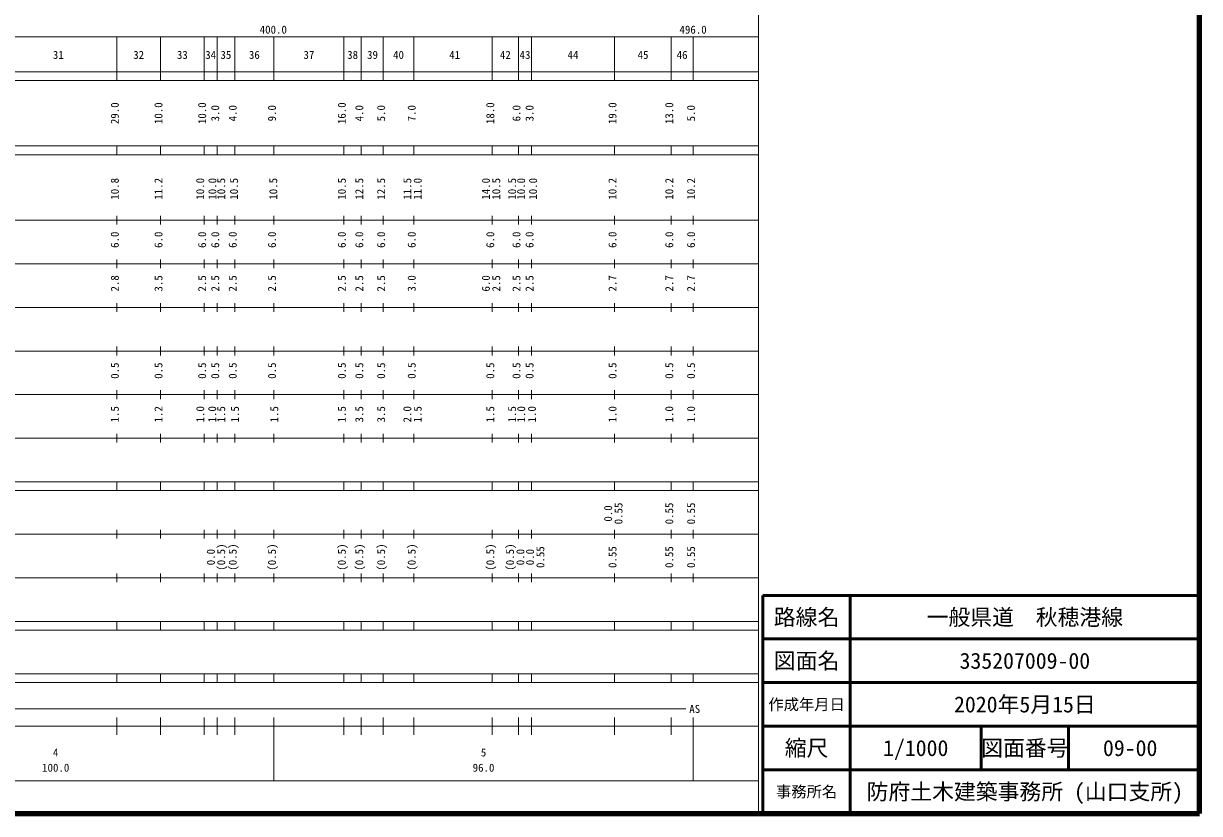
# Model space of a CAD drawing. Units: millimetres on the paper, enlarged 1000 times. Extents: x 40000 to 680000, y 20000 to 380000.
# Drawn here: x 410627 to 680000, y 20000 to 201065 of the extents above; entities that cross this region are included whole.
import ezdxf
from ezdxf.enums import TextEntityAlignment as Align

# ---------------------------------------------------------------- set-up
doc = ezdxf.new("R2010")
doc.units = ezdxf.units.MM
doc.header["$LTSCALE"] = 1000
for name, color, linetype, lineweight in [('M-TTL', 2, 'Continuous', 140), ('M-TTL-BAND', 7, 'Continuous', 13), ('M-TTL-FRAM', 2, 'Continuous', 50), ('M-TTL-LINE', 7, 'Continuous', 50)]:
    doc.layers.add(name, color=color, linetype=linetype, lineweight=lineweight)
doc.layers.add('M-TTL-TXT', color=7, linetype='Continuous')
doc.styles.add('ＭＳ ゴシック', font='')
doc.styles.get('ＭＳ ゴシック').set_extended_font_data('MS Gothic')

msp = doc.modelspace()

# ---------------------------------------------------------------- linework, layer by layer
at = {"layer": 'M-TTL'}
for p, q in [((680000, 20000), (680000, 380000)), ((40000, 20000), (680000, 20000))]:
    msp.add_line(p, q, dxfattribs=at)
at = {"layer": 'M-TTL-BAND'}
for p, q in [((579000, 20000), (579000, 370000)), ((68000, 198000), (579000, 198000)), ((432000, 188000), (432000, 198000)), ((442000, 188000), (442000, 198000)), ((452000, 188000), (452000, 198000)), ((455000, 188000), (455000, 198000)), ((459000, 188000), (459000, 198000)), ((468000, 188000), (468000, 198000)), ((484000, 188000), (484000, 198000)), ((488000, 188000), (488000, 198000)), ((493000, 188000), (493000, 198000)), ((500000, 188000), (500000, 198000)), ((518000, 188000), (518000, 198000)), ((524000, 188000), (524000, 198000)), ((527000, 188000), (527000, 198000)), ((546000, 188000), (546000, 198000)), ((559000, 188000), (559000, 198000)), ((564000, 188000), (564000, 198000)), ((40000, 190000), (579000, 190000)), ((40000, 188000), (579000, 188000)), ((40000, 173000), (579000, 173000)), ((432000, 171000), (432000, 173000)), ((442000, 171000), (442000, 173000)), ((452000, 171000), (452000, 173000)), ((455000, 171000), (455000, 173000)), ((459000, 171000), (459000, 173000)), ((468000, 171000), (468000, 173000)), ((484000, 171000), (484000, 173000)), ((488000, 171000), (488000, 173000)), ((493000, 171000), (493000, 173000)), ((500000, 171000), (500000, 173000)), ((518000, 171000), (518000, 173000)), ((524000, 171000), (524000, 173000)), ((527000, 171000), (527000, 173000)), ((546000, 171000), (546000, 173000)), ((559000, 171000), (559000, 173000)), ((564000, 171000), (564000, 173000)), ((40000, 171000), (579000, 171000)), ((432000, 155000), (432000, 157000)), ((442000, 155000), (442000, 157000)), ((452000, 155000), (452000, 157000)), ((455000, 155000), (455000, 157000)), ((459000, 155000), (459000, 157000)), ((468000, 155000), (468000, 157000)), ((484000, 155000), (484000, 157000)), ((488000, 155000), (488000, 157000)), ((493000, 155000), (493000, 157000)), ((500000, 155000), (500000, 157000)), ((518000, 155000), (518000, 157000)), ((524000, 155000), (524000, 157000)), ((527000, 155000), (527000, 157000)), ((546000, 155000), (546000, 157000)), ((559000, 155000), (559000, 157000)), ((564000, 155000), (564000, 157000)), ((40000, 156000), (579000, 156000)), ((46000, 146000), (579000, 146000)), ((432000, 145000), (432000, 147000)), ((442000, 145000), (442000, 147000)), ((452000, 145000), (452000, 147000)), ((455000, 145000), (455000, 147000)), ((459000, 145000), (459000, 147000)), ((468000, 145000), (468000, 147000)), ((484000, 145000), (484000, 147000)), ((488000, 145000), (488000, 147000)), ((493000, 145000), (493000, 147000)), ((500000, 145000), (500000, 147000)), ((518000, 145000), (518000, 147000)), ((524000, 145000), (524000, 147000)), ((527000, 145000), (527000, 147000)), ((546000, 145000), (546000, 147000)), ((559000, 145000), (559000, 147000)), ((564000, 145000), (564000, 147000)), ((52000, 136000), (579000, 136000)), ((432000, 135000), (432000, 137000)), ((442000, 135000), (442000, 137000)), ((452000, 135000), (452000, 137000)), ((455000, 135000), (455000, 137000)), ((459000, 135000), (459000, 137000)), ((468000, 135000), (468000, 137000)), ((484000, 135000), (484000, 137000)), ((488000, 135000), (488000, 137000)), ((493000, 135000), (493000, 137000)), ((500000, 135000), (500000, 137000)), ((518000, 135000), (518000, 137000)), ((524000, 135000), (524000, 137000)), ((527000, 135000), (527000, 137000)), ((546000, 135000), (546000, 137000)), ((559000, 135000), (559000, 137000)), ((564000, 135000), (564000, 137000)), ((432000, 125000), (432000, 127000)), ((442000, 125000), (442000, 127000)), ((452000, 125000), (452000, 127000)), ((455000, 125000), (455000, 127000)), ((459000, 125000), (459000, 127000)), ((468000, 125000), (468000, 127000)), ((484000, 125000), (484000, 127000)), ((488000, 125000), (488000, 127000)), ((493000, 125000), (493000, 127000)), ((500000, 125000), (500000, 127000)), ((518000, 125000), (518000, 127000)), ((524000, 125000), (524000, 127000)), ((527000, 125000), (527000, 127000)), ((546000, 125000), (546000, 127000)), ((559000, 125000), (559000, 127000)), ((564000, 125000), (564000, 127000)), ((46000, 126000), (579000, 126000)), ((52000, 116000), (579000, 116000)), ((432000, 115000), (432000, 117000)), ((442000, 115000), (442000, 117000)), ((452000, 115000), (452000, 117000)), ((455000, 115000), (455000, 117000)), ((459000, 115000), (459000, 117000)), ((468000, 115000), (468000, 117000)), ((484000, 115000), (484000, 117000)), ((488000, 115000), (488000, 117000)), ((493000, 115000), (493000, 117000)), ((500000, 115000), (500000, 117000)), ((518000, 115000), (518000, 117000)), ((524000, 115000), (524000, 117000)), ((527000, 115000), (527000, 117000)), ((546000, 115000), (546000, 117000)), ((559000, 115000), (559000, 117000)), ((564000, 115000), (564000, 117000)), ((46000, 106000), (579000, 106000)), ((432000, 105000), (432000, 107000)), ((442000, 105000), (442000, 107000)), ((452000, 105000), (452000, 107000)), ((455000, 105000), (455000, 107000)), ((459000, 105000), (459000, 107000)), ((468000, 105000), (468000, 107000)), ((484000, 105000), (484000, 107000)), ((488000, 105000), (488000, 107000)), ((493000, 105000), (493000, 107000)), ((500000, 105000), (500000, 107000)), ((518000, 105000), (518000, 107000)), ((524000, 105000), (524000, 107000)), ((527000, 105000), (527000, 107000)), ((546000, 105000), (546000, 107000)), ((559000, 105000), (559000, 107000)), ((564000, 105000), (564000, 107000)), ((40000, 96000), (579000, 96000)), ((432000, 94000), (432000, 96000)), ((442000, 94000), (442000, 96000)), ((452000, 94000), (452000, 96000)), ((455000, 94000), (455000, 96000)), ((459000, 94000), (459000, 96000)), ((468000, 94000), (468000, 96000)), ((484000, 94000), (484000, 96000)), ((488000, 94000), (488000, 96000)), ((493000, 94000), (493000, 96000)), ((500000, 94000), (500000, 96000)), ((518000, 94000), (518000, 96000)), ((524000, 94000), (524000, 96000)), ((527000, 94000), (527000, 96000)), ((546000, 94000), (546000, 96000)), ((559000, 94000), (559000, 96000)), ((564000, 94000), (564000, 96000)), ((40000, 94000), (579000, 94000)), ((49000, 84000), (579000, 84000)), ((432000, 83000), (432000, 85000)), ((442000, 83000), (442000, 85000)), ((452000, 83000), (452000, 85000)), ((455000, 83000), (455000, 85000)), ((459000, 83000), (459000, 85000)), ((468000, 83000), (468000, 85000)), ((484000, 83000), (484000, 85000)), ((488000, 83000), (488000, 85000)), ((493000, 83000), (493000, 85000)), ((500000, 83000), (500000, 85000)), ((518000, 83000), (518000, 85000)), ((524000, 83000), (524000, 85000)), ((527000, 83000), (527000, 85000)), ((546000, 83000), (546000, 85000)), ((559000, 83000), (559000, 85000)), ((564000, 83000), (564000, 85000)), ((40000, 74000), (579000, 74000)), ((432000, 73000), (432000, 75000)), ((442000, 73000), (442000, 75000)), ((452000, 73000), (452000, 75000)), ((455000, 73000), (455000, 75000)), ((459000, 73000), (459000, 75000)), ((468000, 73000), (468000, 75000)), ((484000, 73000), (484000, 75000)), ((488000, 73000), (488000, 75000)), ((493000, 73000), (493000, 75000)), ((500000, 73000), (500000, 75000)), ((518000, 73000), (518000, 75000)), ((524000, 73000), (524000, 75000)), ((527000, 73000), (527000, 75000)), ((546000, 73000), (546000, 75000)), ((559000, 73000), (559000, 75000)), ((564000, 73000), (564000, 75000)), ((40000, 64000), (579000, 64000)), ((40000, 62000), (579000, 62000)), ((432000, 62000), (432000, 64000)), ((442000, 62000), (442000, 64000)), ((452000, 62000), (452000, 64000)), ((455000, 62000), (455000, 64000)), ((459000, 62000), (459000, 64000)), ((468000, 62000), (468000, 64000)), ((484000, 62000), (484000, 64000)), ((488000, 62000), (488000, 64000)), ((493000, 62000), (493000, 64000)), ((500000, 62000), (500000, 64000)), ((518000, 62000), (518000, 64000)), ((524000, 62000), (524000, 64000)), ((527000, 62000), (527000, 64000)), ((546000, 62000), (546000, 64000)), ((559000, 62000), (559000, 64000)), ((564000, 62000), (564000, 64000)), ((40000, 52000), (579000, 52000)), ((432000, 50000), (432000, 52000)), ((442000, 50000), (442000, 52000)), ((452000, 50000), (452000, 52000)), ((455000, 50000), (455000, 52000)), ((459000, 50000), (459000, 52000)), ((468000, 50000), (468000, 52000)), ((484000, 50000), (484000, 52000)), ((488000, 50000), (488000, 52000)), ((493000, 50000), (493000, 52000)), ((500000, 50000), (500000, 52000)), ((518000, 50000), (518000, 52000)), ((524000, 50000), (524000, 52000)), ((527000, 50000), (527000, 52000)), ((546000, 50000), (546000, 52000)), ((559000, 50000), (559000, 52000)), ((564000, 50000), (564000, 52000)), ((40000, 50000), (579000, 50000)), ((159500, 44000), (443500, 44000)), ((443500, 44000), (562344, 44000)), ((432000, 38000), (432000, 42000)), ((442000, 38000), (442000, 42000)), ((452000, 38000), (452000, 42000)), ((455000, 38000), (455000, 42000)), ((459000, 38000), (459000, 42000)), ((468000, 27500), (468000, 42000)), ((468000, 38000), (468000, 42000)), ((484000, 38000), (484000, 42000)), ((488000, 38000), (488000, 42000)), ((493000, 38000), (493000, 42000)), ((500000, 38000), (500000, 42000)), ((518000, 38000), (518000, 42000)), ((524000, 38000), (524000, 42000)), ((527000, 38000), (527000, 42000)), ((546000, 38000), (546000, 42000)), ((559000, 38000), (559000, 42000)), ((564000, 27500), (564000, 42000)), ((40000, 40000), (579000, 40000)), ((68000, 27500), (579000, 27500))]:
    msp.add_line(p, q, dxfattribs=at)
at = {"layer": 'M-TTL-FRAM'}
for p, q in [((680000, 70000), (580000, 70000)), ((580000, 70000), (580000, 20000))]:
    msp.add_line(p, q, dxfattribs=at)
at = {"layer": 'M-TTL-LINE'}
for p, q in [((600000, 70000), (600000, 20000)), ((680000, 60000), (580000, 60000)), ((680000, 50000), (580000, 50000)), ((680000, 40000), (580000, 40000)), ((630000, 40000), (630000, 30000)), ((650000, 40000), (650000, 30000)), ((680000, 30000), (580000, 30000))]:
    msp.add_line(p, q, dxfattribs=at)

# ---------------------------------------------------------------- texts
at = {"layer": 'M-TTL-BAND', "style": 'ＭＳ ゴシック'}
for s, p in [('400.0', (467844, 198195)), ('496.0', (564000, 198195)), ('31', (418588, 192405)), ('32', (437000, 192405)), ('33', (447000, 192405)), ('34', (453492, 192405)), ('35', (456979, 192405)), ('36', (463500, 192405)), ('37', (476000, 192405)), ('38', (486013, 192405)), ('39', (490568, 192405)), ('40', (496529, 192405)), ('41', (509380, 192405)), ('42', (521000, 192405)), ('43', (525500, 192405)), ('44', (536500, 192405)), ('45', (552544, 192405)), ('46', (561486, 192405)), ('AS', (564368, 42500)), ('4', (418000, 32523)), ('5', (516000, 32523)), ('100.0', (418000, 29033)), ('96.0', (516000, 29033))]:
    msp.add_text(s, height=1833, dxfattribs=at).set_placement(p, align=Align.BOTTOM_CENTER)
for s, p in [('29.0', (433000, 180500)), ('10.0', (443000, 180500)), ('10.0', (453000, 180500)), ('3.0', (456000, 180500)), ('4.0', (460000, 180500)), ('9.0', (469000, 180500)), ('16.0', (485000, 180500)), ('4.0', (489000, 180500)), ('5.0', (494000, 180500)), ('7.0', (501000, 180500)), ('18.0', (519000, 180500)), ('6.0', (525000, 180500)), ('3.0', (528000, 180500)), ('19.0', (547000, 180500)), ('13.0', (560000, 180500)), ('5.0', (565000, 180500)), ('10.8', (433000, 163174)), ('11.2', (443000, 163174)), ('10.0', (452549, 163174)), ('10.0', (455346, 163174)), ('10.5', (457370, 163174)), ('10.5', (460296, 163174)), ('10.5', (469296, 163174)), ('10.5', (485000, 163174)), ('12.5', (489000, 163174)), ('12.5', (494000, 163174)), ('11.5', (500000, 163174)), ('11.0', (502370, 163174)), ('14.0', (518000, 163174)), ('10.5', (520370, 163174)), ('10.5', (524000, 163174)), ('10.0', (526057, 163174)), ('10.0', (528792, 163174)), ('10.2', (547000, 163174)), ('10.2', (560000, 163174)), ('10.2', (565000, 163174)), ('6.0', (433000, 151500)), ('6.0', (443000, 151500)), ('6.0', (453000, 151500)), ('6.0', (456000, 151500)), ('6.0', (460000, 151500)), ('6.0', (469000, 151500)), ('6.0', (485000, 151500)), ('6.0', (489000, 151500)), ('6.0', (494000, 151500)), ('6.0', (501000, 151500)), ('6.0', (519000, 151500)), ('6.0', (525000, 151500)), ('6.0', (528000, 151500)), ('6.0', (547000, 151500)), ('6.0', (560000, 151500)), ('6.0', (565000, 151500)), ('2.8', (433000, 141500)), ('3.5', (443000, 141500)), ('2.5', (453000, 141500)), ('2.5', (456000, 141500)), ('2.5', (460000, 141500)), ('2.5', (469000, 141500)), ('2.5', (485000, 141500)), ('2.5', (489000, 141500)), ('2.5', (494000, 141500)), ('3.0', (501000, 141500)), ('6.0', (518000, 141500)), ('2.5', (520370, 141500)), ('2.5', (525000, 141500)), ('2.5', (528000, 141500)), ('2.7', (547000, 141500)), ('2.7', (560000, 141500)), ('2.7', (565000, 141500)), ('0.5', (433000, 121500)), ('0.5', (443000, 121500)), ('0.5', (453000, 121500)), ('0.5', (456000, 121500)), ('0.5', (460000, 121500)), ('0.5', (469000, 121500)), ('0.5', (485000, 121500)), ('0.5', (489000, 121500)), ('0.5', (494000, 121500)), ('0.5', (501000, 121500)), ('0.5', (519000, 121500)), ('0.5', (525000, 121500)), ('0.5', (528000, 121500)), ('0.5', (547000, 121500)), ('0.5', (560000, 121500)), ('0.5', (565000, 121500)), ('1.5', (433000, 111500)), ('1.2', (443000, 111500)), ('1.0', (452570, 111500)), ('1.0', (455308, 111500)), ('1.5', (457370, 111500)), ('1.5', (460521, 111500)), ('1.5', (469521, 111500)), ('1.5', (485000, 111500)), ('3.5', (489000, 111500)), ('3.5', (494000, 111500)), ('2.0', (500000, 111500)), ('1.5', (502370, 111500)), ('1.5', (519000, 111500)), ('1.5', (524000, 111500)), ('1.0', (526086, 111500)), ('1.0', (528561, 111500)), ('1.0', (547000, 111500)), ('1.0', (560000, 111500)), ('1.0', (565000, 111500)), ('0.0', (546000, 88764)), ('0.55', (548370, 88764)), ('0.55', (560000, 88764)), ('0.55', (565000, 88764)), ('(0.5)', (457370, 78764)), ('(0.5)', (460000, 78764)), ('(0.5)', (469000, 78764)), ('(0.5)', (485000, 78764)), ('(0.5)', (489000, 78764)), ('(0.5)', (494000, 78764)), ('(0.5)', (501000, 78764)), ('(0.5)', (519000, 78764)), ('(0.5)', (523527, 78764)), ('0.55', (530479, 78764)), ('0.55', (547000, 78764)), ('0.55', (560000, 78764)), ('0.55', (565000, 78764)), ('0.0', (455000, 78764)), ('0.0', (525897, 78764)), ('0.0', (528109, 78764))]:
    msp.add_text(s, height=1833, rotation=90, dxfattribs=at).set_placement(p, align=Align.BOTTOM_CENTER)
at = {"layer": 'M-TTL-TXT', "style": 'ＭＳ ゴシック'}
for s, height, p in [('路線名', 3666, (590000, 65000)), ('一般県道\u3000秋穂港線', 3666, (640000, 65000)), ('図面名', 3666, (590000, 55000)), ('335207009-00', 3666, (640000, 55000)), ('作成年月日', 2566, (590000, 45000)), ('2020年5月15日', 3666, (640000, 45000)), ('縮尺', 3666, (590000, 35000)), ('1/1000', 3666, (615000, 35000)), ('図面番号', 3666, (640000, 35000)), ('09-00', 3666, (664125, 35000)), ('防府土木建築事務所 (山口支所)', 3666, (640000, 25000)), ('事務所名', 2566, (590000, 25000))]:
    msp.add_text(s, height=height, dxfattribs=at).set_placement(p, align=Align.MIDDLE_CENTER)

doc.saveas('drawing.dxf')
